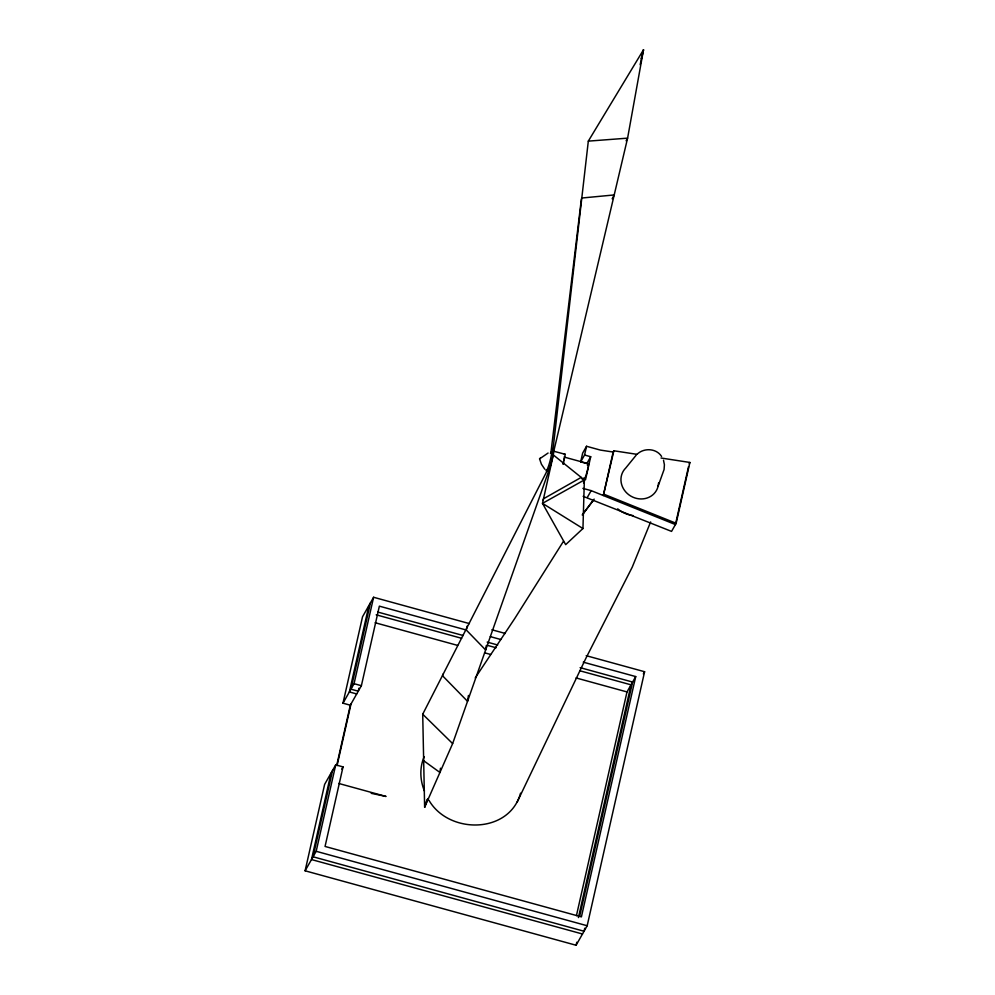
<?xml version="1.0" encoding="UTF-8"?>
<svg xmlns="http://www.w3.org/2000/svg" width="995" height="995" viewBox="0 0 995 995"><rect width="100%" height="100%" fill="white"/><g stroke="black" fill="none" stroke-linecap="round" stroke-linejoin="round"><path stroke-width="1.49" d="M553.319 454.939L542.486 503.358L565.67 544.651L582.946 528.532L584.363 479.938L553.319 454.939L553.792 451.17L627.596 138.156L643.516 49.75L588.319 141.128L552.81 450.984L551.839 453.459M467.227 626.017L466.319 630.046L485.635 649.971L486.269 645.643M442.912 674.175L442.601 675.816L467.538 701.326L468.434 695.443M553.494 447.974L552.81 450.984L565.222 454.305L563.344 463.844M550.944 452.551L581.391 198.888M440.486 768.202L439.927 772.468L423.671 760.715M586.204 655.68L644.598 671.725L587.174 925.748L576.093 945.25L305.104 870.799L324.631 784.383L335.713 764.881L343.026 766.896L325.054 846.446L581.403 916.88L635.718 676.575L583.257 662.16M466.319 630.034L379.369 606.154L361.384 685.704L350.315 705.206L342.989 703.191L362.528 616.776L373.598 597.274L469.416 623.604M331.024 773.127L311.485 859.556L582.485 934.006M368.909 605.52L349.382 691.948L356.695 693.95M332.591 770.366L313.064 856.782L584.053 931.245L584.737 928.211M370.488 602.759L350.949 689.187L358.275 691.189L358.946 688.192M305.104 870.799L316.174 851.297L335.713 764.881M342.989 703.191L354.058 683.689L373.598 597.274M336.72 765.342L350.315 705.206M337.069 765.615L350.999 703.975M640.133 64.725L643.516 49.75L641.153 58.73M580.682 461.854L584.562 455.026L590.707 456.717L586.826 463.546L580.682 461.854L582.66 453.111L586.54 446.282L600.346 450.076L613.156 452.041L613.878 450.785L636.676 454.28M584.562 455.026L586.54 446.282M590.707 456.717L585.495 479.789L581.801 478.782M613.156 452.041L603.318 495.535L613.878 450.785M576.441 915.611L626.999 691.935L635.718 676.575M578.418 917.577L631.041 684.834L580.06 670.829M579.65 916.32L632.609 682.06L580.135 667.645M576.093 945.25L576.777 942.228M688.515 466.68L675.431 524.564L591.167 490.635L582.883 488.371M583.157 496.331L671.55 531.392L676.14 523.295L689.896 462.451L661.016 458.011M583.518 482.886L584.363 479.938L542.486 503.358L582.946 528.532M426.93 799.968L424.629 807.219L422.713 714.211L547.051 470.921L548.618 471.207L551.218 463.583M543.071 500.311L543.519 498.769L581.204 477.401M427.775 798.575L424.629 807.219L452.638 743.601L548.618 471.207M658.143 486.033L664.075 469.516L664.411 464.74L663.503 460.25M424.243 756.697C419.405 767.406 419.989 780.304 424.455 791.013M428.92 800.241C448.72 834.531 509.378 834.133 520.559 793.152M650.63 521.94L632.248 567.125L585.931 658.192L517.114 802.206M612.174 198.776L614.213 194.945L581.988 198.005M626.104 140.805L627.596 138.156L588.319 141.128M341.782 769.085L343.026 766.896M587.286 497.463L591.167 490.635M689.187 463.707L689.896 462.451M643.342 673.926L644.598 671.725M563.531 541.205L514.763 618.504L475.224 677.918M582.921 514.042L593.194 500.435M582.199 514.962L594.152 499.117M636.24 455.101L625.768 467.986A19.179 17.549 29.6 0 0 632.721 497.09A19.179 17.549 29.6 0 0 658.541 482.961M544.738 469.155L541.429 464.217L539.576 458.869L548.083 453.036M539.576 458.869L540.347 458.086M636.949 454.392C643.703 447.65 656.277 448.111 661.575 456.444M564.24 454.13L565.222 454.305M371.222 793.326L386.06 796.46L338.748 783.463M564.09 457.041L588.455 463.732M491.878 629.773L505.348 633.467M490.311 636.626L500.796 639.511M377.752 612.049L463.197 635.519M487.189 642.111L497.687 644.996M376.185 614.81L461.63 638.293M487.115 645.282L496.107 647.757M375.14 622.733L457.601 645.394M484.577 652.807L490.572 654.449M576.03 677.931L626.999 691.935M354.058 683.689L361.384 685.704M316.174 851.297L587.174 925.748M604.04 494.266L676.14 523.295M422.713 714.211L452.638 743.601M550.446 453.409A9.776 1.057 -74.6 0 1 551.13 456.431A9.776 1.057 -74.6 0 1 547.262 469.429L546.728 470.436A9.776 1.057 -74.6 0 1 546.081 469.739M552.486 452.812A9.776 1.057 -74.6 0 1 551.205 462.75A9.776 1.057 -74.6 0 1 547.586 470.15M587.361 465.2A8.321 0.895 -74.6 0 1 588.294 466.369A8.321 0.895 -74.6 0 1 585.334 477.214A8.321 0.895 -74.6 0 1 583.878 477.936M633.044 515.572A27.126 24.825 29.6 0 1 617.684 508.855M564.078 458.707A8.321 0.895 -74.6 0 1 563.829 460.212M563.456 462.053A8.321 0.895 -74.6 0 1 562.959 464.093"/></g></svg>
